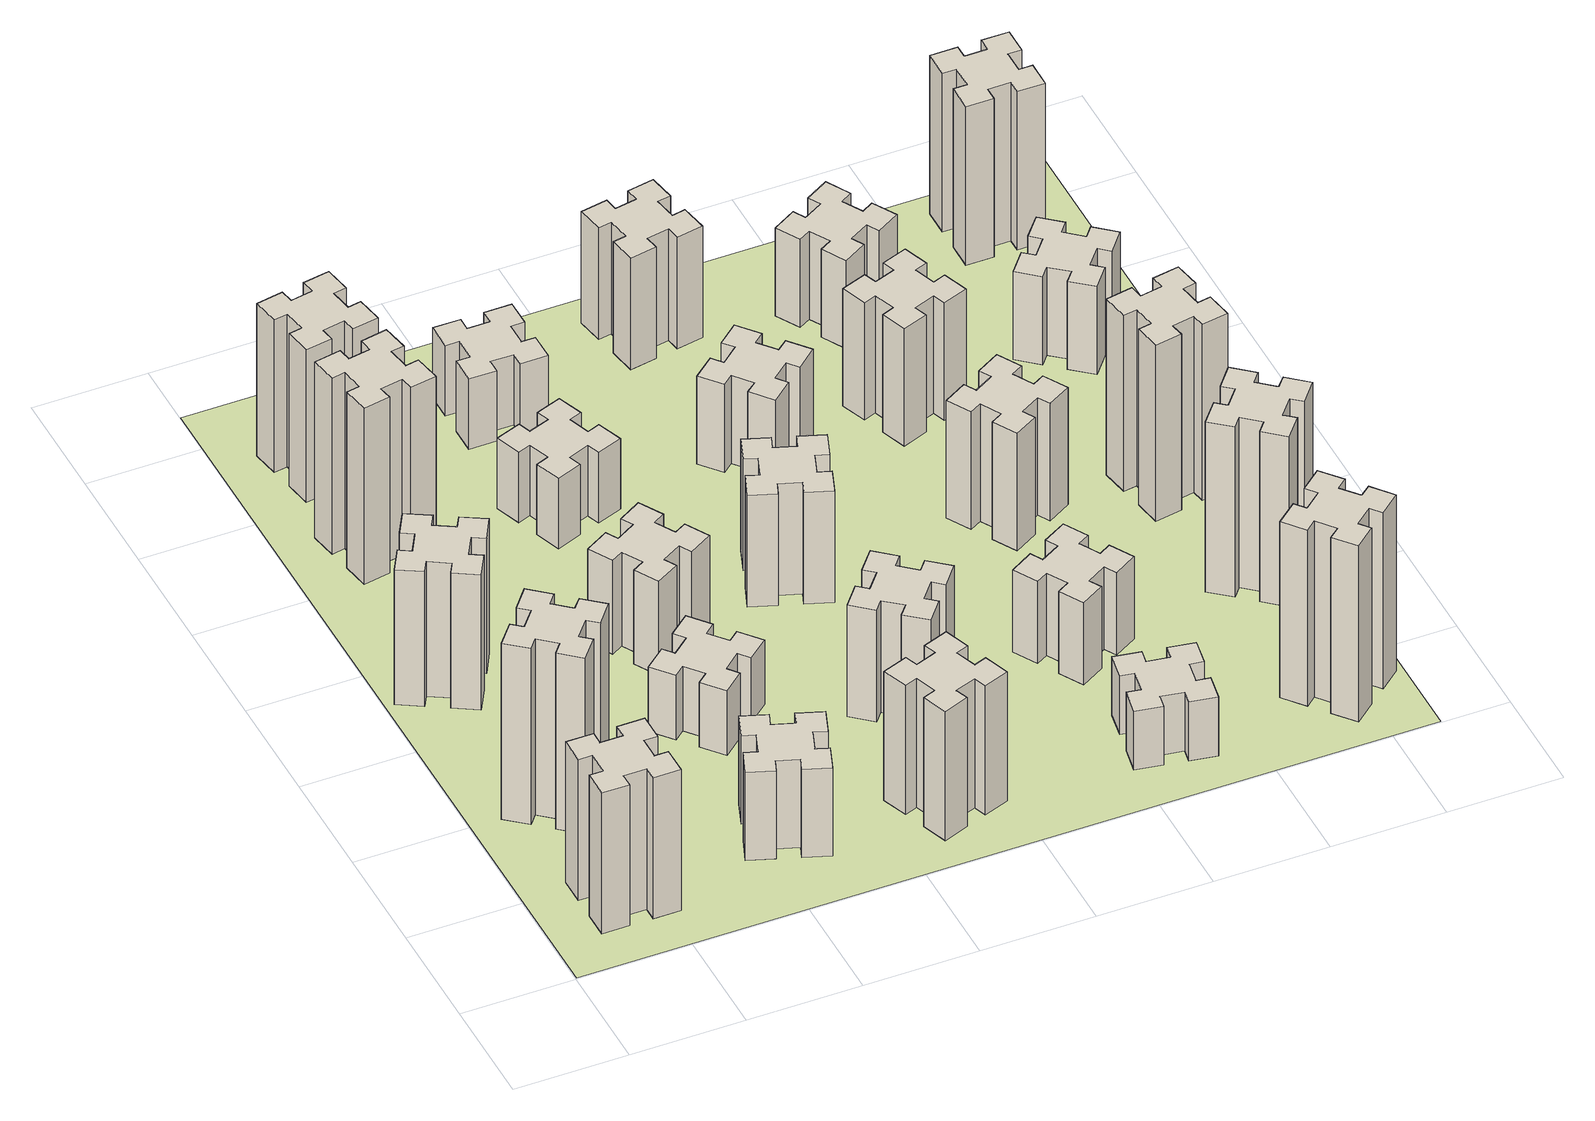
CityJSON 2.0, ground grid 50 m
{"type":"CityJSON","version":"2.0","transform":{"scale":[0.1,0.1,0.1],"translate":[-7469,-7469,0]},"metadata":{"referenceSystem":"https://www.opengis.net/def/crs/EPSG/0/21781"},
"CityObjects":{
"building1":{"type":"Building","attributes":{"class":"1000","function":"1000","usage":"1000","yearOfConstruction":2016,"roofType":"1000","measuredHeight":72,"storeysAboveGround":30,"storeysBelowGround":0},"geometry":[{"type":"Solid","lod":"1","boundaries":[[[[0,1,2,3,4,5,6,7,8,9,10,11,12,13,14,15,16,17,18,19]],[[17,16,20,21]],[[16,15,22,20]],[[15,14,23,22]],[[14,13,24,23]],[[13,12,25,24]],[[12,11,26,25]],[[11,10,27,26]],[[10,9,28,27]],[[9,8,29,28]],[[8,7,30,29]],[[7,6,31,30]],[[6,5,32,31]],[[5,4,33,32]],[[4,3,34,33]],[[3,2,35,34]],[[2,1,36,35]],[[1,0,37,36]],[[0,19,38,37]],[[19,18,39,38]],[[18,17,21,39]],[[24,25,26,27,28,29,30,31,32,33,34,35,36,37,38,39,21,20,22,23]]]]}]},
"building2":{"type":"Building","attributes":{"class":"1000","function":"1000","usage":"1000","yearOfConstruction":2016,"roofType":"1000","measuredHeight":90,"storeysAboveGround":30,"storeysBelowGround":0},"geometry":[{"type":"Solid","lod":"1","boundaries":[[[[40,41,42,43,44,45,46,47,48,49,50,51,52,53,54,55,56,57,58,59]],[[57,56,60,61]],[[56,55,62,60]],[[55,54,63,62]],[[54,53,64,63]],[[53,52,65,64]],[[52,51,66,65]],[[51,50,67,66]],[[50,49,68,67]],[[49,48,69,68]],[[48,47,70,69]],[[47,46,71,70]],[[46,45,72,71]],[[45,44,73,72]],[[44,43,74,73]],[[43,42,75,74]],[[42,41,76,75]],[[41,40,77,76]],[[40,59,78,77]],[[59,58,79,78]],[[58,57,61,79]],[[64,65,66,67,68,69,70,71,72,73,74,75,76,77,78,79,61,60,62,63]]]]}]},
"building3":{"type":"Building","attributes":{"class":"1000","function":"1000","usage":"1000","yearOfConstruction":2016,"roofType":"1000","measuredHeight":69,"storeysAboveGround":30,"storeysBelowGround":0},"geometry":[{"type":"Solid","lod":"1","boundaries":[[[[80,81,82,83,84,85,86,87,88,89,90,91,92,93,94,95,96,97,98,99]],[[97,96,100,101]],[[96,95,102,100]],[[95,94,103,102]],[[94,93,104,103]],[[93,92,105,104]],[[92,91,106,105]],[[91,90,107,106]],[[90,89,108,107]],[[89,88,109,108]],[[88,87,110,109]],[[87,86,111,110]],[[86,85,112,111]],[[85,84,113,112]],[[84,83,114,113]],[[83,82,115,114]],[[82,81,116,115]],[[81,80,117,116]],[[80,99,118,117]],[[99,98,119,118]],[[98,97,101,119]],[[104,105,106,107,108,109,110,111,112,113,114,115,116,117,118,119,101,100,102,103]]]]}]},
"building4":{"type":"Building","attributes":{"class":"1000","function":"1000","usage":"1000","yearOfConstruction":2016,"roofType":"1000","measuredHeight":90,"storeysAboveGround":30,"storeysBelowGround":0},"geometry":[{"type":"Solid","lod":"1","boundaries":[[[[120,121,122,123,124,125,126,127,128,129,130,131,132,133,134,135,136,137,138,139]],[[137,136,140,141]],[[136,135,142,140]],[[135,134,143,142]],[[134,133,144,143]],[[133,132,145,144]],[[132,131,146,145]],[[131,130,147,146]],[[130,129,148,147]],[[129,128,149,148]],[[128,127,150,149]],[[127,126,151,150]],[[126,125,152,151]],[[125,124,153,152]],[[124,123,154,153]],[[123,122,155,154]],[[122,121,156,155]],[[121,120,157,156]],[[120,139,158,157]],[[139,138,159,158]],[[138,137,141,159]],[[144,145,146,147,148,149,150,151,152,153,154,155,156,157,158,159,141,140,142,143]]]]}]},
"building5":{"type":"Building","attributes":{"class":"1000","function":"1000","usage":"1000","yearOfConstruction":2016,"roofType":"1000","measuredHeight":45,"storeysAboveGround":30,"storeysBelowGround":0},"geometry":[{"type":"Solid","lod":"1","boundaries":[[[[160,161,162,163,164,165,166,167,168,169,170,171,172,173,174,175,176,177,178,179]],[[177,176,180,181]],[[176,175,182,180]],[[175,174,183,182]],[[174,173,184,183]],[[173,172,185,184]],[[172,171,186,185]],[[171,170,187,186]],[[170,169,188,187]],[[169,168,189,188]],[[168,167,190,189]],[[167,166,191,190]],[[166,165,192,191]],[[165,164,193,192]],[[164,163,194,193]],[[163,162,195,194]],[[162,161,196,195]],[[161,160,197,196]],[[160,179,198,197]],[[179,178,199,198]],[[178,177,181,199]],[[184,185,186,187,188,189,190,191,192,193,194,195,196,197,198,199,181,180,182,183]]]]}]},
"building6":{"type":"Building","attributes":{"class":"1000","function":"1000","usage":"1000","yearOfConstruction":2016,"roofType":"1000","measuredHeight":78,"storeysAboveGround":30,"storeysBelowGround":0},"geometry":[{"type":"Solid","lod":"1","boundaries":[[[[200,201,202,203,204,205,206,207,208,209,210,211,212,213,214,215,216,217,218,219]],[[217,216,220,221]],[[216,215,222,220]],[[215,214,223,222]],[[214,213,224,223]],[[213,212,225,224]],[[212,211,226,225]],[[211,210,227,226]],[[210,209,228,227]],[[209,208,229,228]],[[208,207,230,229]],[[207,206,231,230]],[[206,205,232,231]],[[205,204,233,232]],[[204,203,234,233]],[[203,202,235,234]],[[202,201,236,235]],[[201,200,237,236]],[[200,219,238,237]],[[219,218,239,238]],[[218,217,221,239]],[[224,225,226,227,228,229,230,231,232,233,234,235,236,237,238,239,221,220,222,223]]]]}]},
"building7":{"type":"Building","attributes":{"class":"1000","function":"1000","usage":"1000","yearOfConstruction":2016,"roofType":"1000","measuredHeight":33,"storeysAboveGround":30,"storeysBelowGround":0},"geometry":[{"type":"Solid","lod":"1","boundaries":[[[[240,241,242,243,244,245,246,247,248,249,250,251,252,253,254,255,256,257,258,259]],[[257,256,260,261]],[[256,255,262,260]],[[255,254,263,262]],[[254,253,264,263]],[[253,252,265,264]],[[252,251,266,265]],[[251,250,267,266]],[[250,249,268,267]],[[249,248,269,268]],[[248,247,270,269]],[[247,246,271,270]],[[246,245,272,271]],[[245,244,273,272]],[[244,243,274,273]],[[243,242,275,274]],[[242,241,276,275]],[[241,240,277,276]],[[240,259,278,277]],[[259,258,279,278]],[[258,257,261,279]],[[264,265,266,267,268,269,270,271,272,273,274,275,276,277,278,279,261,260,262,263]]]]}]},
"building8":{"type":"Building","attributes":{"class":"1000","function":"1000","usage":"1000","yearOfConstruction":2016,"roofType":"1000","measuredHeight":48,"storeysAboveGround":30,"storeysBelowGround":0},"geometry":[{"type":"Solid","lod":"1","boundaries":[[[[280,281,282,283,284,285,286,287,288,289,290,291,292,293,294,295,296,297,298,299]],[[297,296,300,301]],[[296,295,302,300]],[[295,294,303,302]],[[294,293,304,303]],[[293,292,305,304]],[[292,291,306,305]],[[291,290,307,306]],[[290,289,308,307]],[[289,288,309,308]],[[288,287,310,309]],[[287,286,311,310]],[[286,285,312,311]],[[285,284,313,312]],[[284,283,314,313]],[[283,282,315,314]],[[282,281,316,315]],[[281,280,317,316]],[[280,299,318,317]],[[299,298,319,318]],[[298,297,301,319]],[[304,305,306,307,308,309,310,311,312,313,314,315,316,317,318,319,301,300,302,303]]]]}]},
"building9":{"type":"Building","attributes":{"class":"1000","function":"1000","usage":"1000","yearOfConstruction":2016,"roofType":"1000","measuredHeight":66,"storeysAboveGround":30,"storeysBelowGround":0},"geometry":[{"type":"Solid","lod":"1","boundaries":[[[[320,321,322,323,324,325,326,327,328,329,330,331,332,333,334,335,336,337,338,339]],[[337,336,340,341]],[[336,335,342,340]],[[335,334,343,342]],[[334,333,344,343]],[[333,332,345,344]],[[332,331,346,345]],[[331,330,347,346]],[[330,329,348,347]],[[329,328,349,348]],[[328,327,350,349]],[[327,326,351,350]],[[326,325,352,351]],[[325,324,353,352]],[[324,323,354,353]],[[323,322,355,354]],[[322,321,356,355]],[[321,320,357,356]],[[320,339,358,357]],[[339,338,359,358]],[[338,337,341,359]],[[344,345,346,347,348,349,350,351,352,353,354,355,356,357,358,359,341,340,342,343]]]]}]},
"building10":{"type":"Building","attributes":{"class":"1000","function":"1000","usage":"1000","yearOfConstruction":2016,"roofType":"1000","measuredHeight":36,"storeysAboveGround":30,"storeysBelowGround":0},"geometry":[{"type":"Solid","lod":"1","boundaries":[[[[360,361,362,363,364,365,366,367,368,369,370,371,372,373,374,375,376,377,378,379]],[[377,376,380,381]],[[376,375,382,380]],[[375,374,383,382]],[[374,373,384,383]],[[373,372,385,384]],[[372,371,386,385]],[[371,370,387,386]],[[370,369,388,387]],[[369,368,389,388]],[[368,367,390,389]],[[367,366,391,390]],[[366,365,392,391]],[[365,364,393,392]],[[364,363,394,393]],[[363,362,395,394]],[[362,361,396,395]],[[361,360,397,396]],[[360,379,398,397]],[[379,378,399,398]],[[378,377,381,399]],[[384,385,386,387,388,389,390,391,392,393,394,395,396,397,398,399,381,380,382,383]]]]}]},
"building11":{"type":"Building","attributes":{"class":"1000","function":"1000","usage":"1000","yearOfConstruction":2016,"roofType":"1000","measuredHeight":36,"storeysAboveGround":30,"storeysBelowGround":0},"geometry":[{"type":"Solid","lod":"1","boundaries":[[[[400,401,402,403,404,405,406,407,408,409,410,411,412,413,414,415,416,417,418,419]],[[417,416,420,421]],[[416,415,422,420]],[[415,414,423,422]],[[414,413,424,423]],[[413,412,425,424]],[[412,411,426,425]],[[411,410,427,426]],[[410,409,428,427]],[[409,408,429,428]],[[408,407,430,429]],[[407,406,431,430]],[[406,405,432,431]],[[405,404,433,432]],[[404,403,434,433]],[[403,402,435,434]],[[402,401,436,435]],[[401,400,437,436]],[[400,419,438,437]],[[419,418,439,438]],[[418,417,421,439]],[[424,425,426,427,428,429,430,431,432,433,434,435,436,437,438,439,421,420,422,423]]]]}]},
"building12":{"type":"Building","attributes":{"class":"1000","function":"1000","usage":"1000","yearOfConstruction":2016,"roofType":"1000","measuredHeight":57,"storeysAboveGround":30,"storeysBelowGround":0},"geometry":[{"type":"Solid","lod":"1","boundaries":[[[[440,441,442,443,444,445,446,447,448,449,450,451,452,453,454,455,456,457,458,459]],[[457,456,460,461]],[[456,455,462,460]],[[455,454,463,462]],[[454,453,464,463]],[[453,452,465,464]],[[452,451,466,465]],[[451,450,467,466]],[[450,449,468,467]],[[449,448,469,468]],[[448,447,470,469]],[[447,446,471,470]],[[446,445,472,471]],[[445,444,473,472]],[[444,443,474,473]],[[443,442,475,474]],[[442,441,476,475]],[[441,440,477,476]],[[440,459,478,477]],[[459,458,479,478]],[[458,457,461,479]],[[464,465,466,467,468,469,470,471,472,473,474,475,476,477,478,479,461,460,462,463]]]]}]},
"building13":{"type":"Building","attributes":{"class":"1000","function":"1000","usage":"1000","yearOfConstruction":2016,"roofType":"1000","measuredHeight":57,"storeysAboveGround":30,"storeysBelowGround":0},"geometry":[{"type":"Solid","lod":"1","boundaries":[[[[480,481,482,483,484,485,486,487,488,489,490,491,492,493,494,495,496,497,498,499]],[[497,496,500,501]],[[496,495,502,500]],[[495,494,503,502]],[[494,493,504,503]],[[493,492,505,504]],[[492,491,506,505]],[[491,490,507,506]],[[490,489,508,507]],[[489,488,509,508]],[[488,487,510,509]],[[487,486,511,510]],[[486,485,512,511]],[[485,484,513,512]],[[484,483,514,513]],[[483,482,515,514]],[[482,481,516,515]],[[481,480,517,516]],[[480,499,518,517]],[[499,498,519,518]],[[498,497,501,519]],[[504,505,506,507,508,509,510,511,512,513,514,515,516,517,518,519,501,500,502,503]]]]}]},
"building14":{"type":"Building","attributes":{"class":"1000","function":"1000","usage":"1000","yearOfConstruction":2016,"roofType":"1000","measuredHeight":45,"storeysAboveGround":30,"storeysBelowGround":0},"geometry":[{"type":"Solid","lod":"1","boundaries":[[[[520,521,522,523,524,525,526,527,528,529,530,531,532,533,534,535,536,537,538,539]],[[537,536,540,541]],[[536,535,542,540]],[[535,534,543,542]],[[534,533,544,543]],[[533,532,545,544]],[[532,531,546,545]],[[531,530,547,546]],[[530,529,548,547]],[[529,528,549,548]],[[528,527,550,549]],[[527,526,551,550]],[[526,525,552,551]],[[525,524,553,552]],[[524,523,554,553]],[[523,522,555,554]],[[522,521,556,555]],[[521,520,557,556]],[[520,539,558,557]],[[539,538,559,558]],[[538,537,541,559]],[[544,545,546,547,548,549,550,551,552,553,554,555,556,557,558,559,541,540,542,543]]]]}]},
"building15":{"type":"Building","attributes":{"class":"1000","function":"1000","usage":"1000","yearOfConstruction":2016,"roofType":"1000","measuredHeight":30,"storeysAboveGround":30,"storeysBelowGround":0},"geometry":[{"type":"Solid","lod":"1","boundaries":[[[[560,561,562,563,564,565,566,567,568,569,570,571,572,573,574,575,576,577,578,579]],[[577,576,580,581]],[[576,575,582,580]],[[575,574,583,582]],[[574,573,584,583]],[[573,572,585,584]],[[572,571,586,585]],[[571,570,587,586]],[[570,569,588,587]],[[569,568,589,588]],[[568,567,590,589]],[[567,566,591,590]],[[566,565,592,591]],[[565,564,593,592]],[[564,563,594,593]],[[563,562,595,594]],[[562,561,596,595]],[[561,560,597,596]],[[560,579,598,597]],[[579,578,599,598]],[[578,577,581,599]],[[584,585,586,587,588,589,590,591,592,593,594,595,596,597,598,599,581,580,582,583]]]]}]},
"building16":{"type":"Building","attributes":{"class":"1000","function":"1000","usage":"1000","yearOfConstruction":2016,"roofType":"1000","measuredHeight":57,"storeysAboveGround":30,"storeysBelowGround":0},"geometry":[{"type":"Solid","lod":"1","boundaries":[[[[600,601,602,603,604,605,606,607,608,609,610,611,612,613,614,615,616,617,618,619]],[[617,616,620,621]],[[616,615,622,620]],[[615,614,623,622]],[[614,613,624,623]],[[613,612,625,624]],[[612,611,626,625]],[[611,610,627,626]],[[610,609,628,627]],[[609,608,629,628]],[[608,607,630,629]],[[607,606,631,630]],[[606,605,632,631]],[[605,604,633,632]],[[604,603,634,633]],[[603,602,635,634]],[[602,601,636,635]],[[601,600,637,636]],[[600,619,638,637]],[[619,618,639,638]],[[618,617,621,639]],[[624,625,626,627,628,629,630,631,632,633,634,635,636,637,638,639,621,620,622,623]]]]}]},
"building17":{"type":"Building","attributes":{"class":"1000","function":"1000","usage":"1000","yearOfConstruction":2016,"roofType":"1000","measuredHeight":42,"storeysAboveGround":30,"storeysBelowGround":0},"geometry":[{"type":"Solid","lod":"1","boundaries":[[[[640,641,642,643,644,645,646,647,648,649,650,651,652,653,654,655,656,657,658,659]],[[657,656,660,661]],[[656,655,662,660]],[[655,654,663,662]],[[654,653,664,663]],[[653,652,665,664]],[[652,651,666,665]],[[651,650,667,666]],[[650,649,668,667]],[[649,648,669,668]],[[648,647,670,669]],[[647,646,671,670]],[[646,645,672,671]],[[645,644,673,672]],[[644,643,674,673]],[[643,642,675,674]],[[642,641,676,675]],[[641,640,677,676]],[[640,659,678,677]],[[659,658,679,678]],[[658,657,661,679]],[[664,665,666,667,668,669,670,671,672,673,674,675,676,677,678,679,661,660,662,663]]]]}]},
"building18":{"type":"Building","attributes":{"class":"1000","function":"1000","usage":"1000","yearOfConstruction":2016,"roofType":"1000","measuredHeight":60,"storeysAboveGround":30,"storeysBelowGround":0},"geometry":[{"type":"Solid","lod":"1","boundaries":[[[[680,681,682,683,684,685,686,687,688,689,690,691,692,693,694,695,696,697,698,699]],[[697,696,700,701]],[[696,695,702,700]],[[695,694,703,702]],[[694,693,704,703]],[[693,692,705,704]],[[692,691,706,705]],[[691,690,707,706]],[[690,689,708,707]],[[689,688,709,708]],[[688,687,710,709]],[[687,686,711,710]],[[686,685,712,711]],[[685,684,713,712]],[[684,683,714,713]],[[683,682,715,714]],[[682,681,716,715]],[[681,680,717,716]],[[680,699,718,717]],[[699,698,719,718]],[[698,697,701,719]],[[704,705,706,707,708,709,710,711,712,713,714,715,716,717,718,719,701,700,702,703]]]]}]},
"building19":{"type":"Building","attributes":{"class":"1000","function":"1000","usage":"1000","yearOfConstruction":2016,"roofType":"1000","measuredHeight":60,"storeysAboveGround":30,"storeysBelowGround":0},"geometry":[{"type":"Solid","lod":"1","boundaries":[[[[720,721,722,723,724,725,726,727,728,729,730,731,732,733,734,735,736,737,738,739]],[[737,736,740,741]],[[736,735,742,740]],[[735,734,743,742]],[[734,733,744,743]],[[733,732,745,744]],[[732,731,746,745]],[[731,730,747,746]],[[730,729,748,747]],[[729,728,749,748]],[[728,727,750,749]],[[727,726,751,750]],[[726,725,752,751]],[[725,724,753,752]],[[724,723,754,753]],[[723,722,755,754]],[[722,721,756,755]],[[721,720,757,756]],[[720,739,758,757]],[[739,738,759,758]],[[738,737,741,759]],[[744,745,746,747,748,749,750,751,752,753,754,755,756,757,758,759,741,740,742,743]]]]}]},
"building20":{"type":"Building","attributes":{"class":"1000","function":"1000","usage":"1000","yearOfConstruction":2016,"roofType":"1000","measuredHeight":90,"storeysAboveGround":30,"storeysBelowGround":0},"geometry":[{"type":"Solid","lod":"1","boundaries":[[[[760,761,762,763,764,765,766,767,768,769,770,771,772,773,774,775,776,777,778,779]],[[777,776,780,781]],[[776,775,782,780]],[[775,774,783,782]],[[774,773,784,783]],[[773,772,785,784]],[[772,771,786,785]],[[771,770,787,786]],[[770,769,788,787]],[[769,768,789,788]],[[768,767,790,789]],[[767,766,791,790]],[[766,765,792,791]],[[765,764,793,792]],[[764,763,794,793]],[[763,762,795,794]],[[762,761,796,795]],[[761,760,797,796]],[[760,779,798,797]],[[779,778,799,798]],[[778,777,781,799]],[[784,785,786,787,788,789,790,791,792,793,794,795,796,797,798,799,781,780,782,783]]]]}]},
"building21":{"type":"Building","attributes":{"class":"1000","function":"1000","usage":"1000","yearOfConstruction":2016,"roofType":"1000","measuredHeight":45,"storeysAboveGround":30,"storeysBelowGround":0},"geometry":[{"type":"Solid","lod":"1","boundaries":[[[[800,801,802,803,804,805,806,807,808,809,810,811,812,813,814,815,816,817,818,819]],[[817,816,820,821]],[[816,815,822,820]],[[815,814,823,822]],[[814,813,824,823]],[[813,812,825,824]],[[812,811,826,825]],[[811,810,827,826]],[[810,809,828,827]],[[809,808,829,828]],[[808,807,830,829]],[[807,806,831,830]],[[806,805,832,831]],[[805,804,833,832]],[[804,803,834,833]],[[803,802,835,834]],[[802,801,836,835]],[[801,800,837,836]],[[800,819,838,837]],[[819,818,839,838]],[[818,817,821,839]],[[824,825,826,827,828,829,830,831,832,833,834,835,836,837,838,839,821,820,822,823]]]]}]},
"building22":{"type":"Building","attributes":{"class":"1000","function":"1000","usage":"1000","yearOfConstruction":2016,"roofType":"1000","measuredHeight":87,"storeysAboveGround":30,"storeysBelowGround":0},"geometry":[{"type":"Solid","lod":"1","boundaries":[[[[840,841,842,843,844,845,846,847,848,849,850,851,852,853,854,855,856,857,858,859]],[[857,856,860,861]],[[856,855,862,860]],[[855,854,863,862]],[[854,853,864,863]],[[853,852,865,864]],[[852,851,866,865]],[[851,850,867,866]],[[850,849,868,867]],[[849,848,869,868]],[[848,847,870,869]],[[847,846,871,870]],[[846,845,872,871]],[[845,844,873,872]],[[844,843,874,873]],[[843,842,875,874]],[[842,841,876,875]],[[841,840,877,876]],[[840,859,878,877]],[[859,858,879,878]],[[858,857,861,879]],[[864,865,866,867,868,869,870,871,872,873,874,875,876,877,878,879,861,860,862,863]]]]}]},
"building23":{"type":"Building","attributes":{"class":"1000","function":"1000","usage":"1000","yearOfConstruction":2016,"roofType":"1000","measuredHeight":90,"storeysAboveGround":30,"storeysBelowGround":0},"geometry":[{"type":"Solid","lod":"1","boundaries":[[[[880,881,882,883,884,885,886,887,888,889,890,891,892,893,894,895,896,897,898,899]],[[897,896,900,901]],[[896,895,902,900]],[[895,894,903,902]],[[894,893,904,903]],[[893,892,905,904]],[[892,891,906,905]],[[891,890,907,906]],[[890,889,908,907]],[[889,888,909,908]],[[888,887,910,909]],[[887,886,911,910]],[[886,885,912,911]],[[885,884,913,912]],[[884,883,914,913]],[[883,882,915,914]],[[882,881,916,915]],[[881,880,917,916]],[[880,899,918,917]],[[899,898,919,918]],[[898,897,901,919]],[[904,905,906,907,908,909,910,911,912,913,914,915,916,917,918,919,901,900,902,903]]]]}]},
"building24":{"type":"Building","attributes":{"class":"1000","function":"1000","usage":"1000","yearOfConstruction":2016,"roofType":"1000","measuredHeight":45,"storeysAboveGround":30,"storeysBelowGround":0},"geometry":[{"type":"Solid","lod":"1","boundaries":[[[[920,921,922,923,924,925,926,927,928,929,930,931,932,933,934,935,936,937,938,939]],[[937,936,940,941]],[[936,935,942,940]],[[935,934,943,942]],[[934,933,944,943]],[[933,932,945,944]],[[932,931,946,945]],[[931,930,947,946]],[[930,929,948,947]],[[929,928,949,948]],[[928,927,950,949]],[[927,926,951,950]],[[926,925,952,951]],[[925,924,953,952]],[[924,923,954,953]],[[923,922,955,954]],[[922,921,956,955]],[[921,920,957,956]],[[920,939,958,957]],[[939,938,959,958]],[[938,937,941,959]],[[944,945,946,947,948,949,950,951,952,953,954,955,956,957,958,959,941,940,942,943]]]]}]},
"building25":{"type":"Building","attributes":{"class":"1000","function":"1000","usage":"1000","yearOfConstruction":2016,"roofType":"1000","measuredHeight":81,"storeysAboveGround":30,"storeysBelowGround":0},"geometry":[{"type":"Solid","lod":"1","boundaries":[[[[960,961,962,963,964,965,966,967,968,969,970,971,972,973,974,975,976,977,978,979]],[[977,976,980,981]],[[976,975,982,980]],[[975,974,983,982]],[[974,973,984,983]],[[973,972,985,984]],[[972,971,986,985]],[[971,970,987,986]],[[970,969,988,987]],[[969,968,989,988]],[[968,967,990,989]],[[967,966,991,990]],[[966,965,992,991]],[[965,964,993,992]],[[964,963,994,993]],[[963,962,995,994]],[[962,961,996,995]],[[961,960,997,996]],[[960,979,998,997]],[[979,978,999,998]],[[978,977,981,999]],[[984,985,986,987,988,989,990,991,992,993,994,995,996,997,998,999,981,980,982,983]]]]}]},
"landuse1":{"type":"LandUse","attributes":{"name":"plot1","function":"1010"},"geometry":[{"type":"MultiSurface","lod":"1","boundaries":[[[1000,1001,1002,1003]]]}]}
},
"vertices":[
[325,265,0],[425,265,0],[425,205,0],[545,205,0],[545,325,0],[485,325,0],[485,425,0],[545,425,0],[545,545,0],[425,545,0],[425,485,0],[325,485,0],[325,545,0],[205,545,0],[205,425,0],[265,425,0],[265,325,0],[205,325,0],[205,205,0],[325,205,0],[265,325,720],[205,325,720],[265,425,720],[205,425,720],[205,545,720],[325,545,720],[325,485,720],[425,485,720],[425,545,720],[545,545,720],[545,425,720],[485,425,720],[485,325,720],[545,325,720],[545,205,720],[425,205,720],[425,265,720],[325,265,720],[325,205,720],[205,205,720],
[484,1067,0],[408,1132,0],[446,1178,0],[354,1255,0],[277,1163,0],[323,1124,0],[259,1048,0],[213,1086,0],[136,994,0],[228,917,0],[266,963,0],[343,899,0],[304,853,0],[396,776,0],[473,868,0],[427,906,0],[492,983,0],[538,944,0],[615,1036,0],[523,1113,0],[492,983,900],[538,944,900],[427,906,900],[473,868,900],[396,776,900],[304,853,900],[343,899,900],[266,963,900],[228,917,900],[136,994,900],[213,1086,900],[259,1048,900],[323,1124,900],[277,1163,900],[354,1255,900],[446,1178,900],[408,1132,900],[484,1067,900],[523,1113,900],[615,1036,900],
[374,1926,0],[287,1976,0],[317,2028,0],[213,2088,0],[153,1984,0],[205,1954,0],[155,1867,0],[103,1897,0],[43,1793,0],[147,1733,0],[177,1785,0],[264,1735,0],[234,1683,0],[338,1623,0],[398,1727,0],[346,1757,0],[396,1844,0],[448,1814,0],[508,1918,0],[404,1978,0],[396,1844,690],[448,1814,690],[346,1757,690],[398,1727,690],[338,1623,690],[234,1683,690],[264,1735,690],[177,1785,690],[147,1733,690],[43,1793,690],[103,1897,690],[155,1867,690],[205,1954,690],[153,1984,690],[213,2088,690],[317,2028,690],[287,1976,690],[374,1926,690],[404,1978,690],[508,1918,690],
[405,2812,0],[307,2795,0],[297,2854,0],[178,2833,0],[199,2715,0],[258,2725,0],[276,2627,0],[217,2617,0],[237,2498,0],[356,2519,0],[345,2578,0],[444,2596,0],[454,2537,0],[572,2557,0],[551,2676,0],[492,2665,0],[475,2764,0],[534,2774,0],[513,2892,0],[395,2871,0],[475,2764,900],[534,2774,900],[492,2665,900],[551,2676,900],[572,2557,900],[454,2537,900],[444,2596,900],[345,2578,900],[356,2519,900],[237,2498,900],[217,2617,900],[276,2627,900],[258,2725,900],[199,2715,900],[178,2833,900],[297,2854,900],[307,2795,900],[405,2812,900],[395,2871,900],[513,2892,900],
[1202,391,0],[1236,485,0],[1292,464,0],[1333,577,0],[1220,618,0],[1200,562,0],[1106,596,0],[1127,652,0],[1014,693,0],[973,580,0],[1029,560,0],[995,466,0],[939,487,0],[897,374,0],[1010,333,0],[1031,389,0],[1125,355,0],[1104,299,0],[1217,257,0],[1258,370,0],[1125,355,450],[1104,299,450],[1031,389,450],[1010,333,450],[897,374,450],[939,487,450],[995,466,450],[1029,560,450],[973,580,450],[1014,693,450],[1127,652,450],[1106,596,450],[1200,562,450],[1220,618,450],[1333,577,450],[1292,464,450],[1236,485,450],[1202,391,450],[1258,370,450],[1217,257,450],
[492,3205,0],[475,3304,0],[534,3314,0],[513,3432,0],[395,3411,0],[405,3352,0],[307,3335,0],[297,3394,0],[178,3373,0],[199,3255,0],[258,3265,0],[276,3167,0],[217,3157,0],[237,3038,0],[356,3059,0],[345,3118,0],[444,3136,0],[454,3077,0],[572,3097,0],[551,3216,0],[444,3136,780],[454,3077,780],[345,3118,780],[356,3059,780],[237,3038,780],[217,3157,780],[276,3167,780],[258,3265,780],[199,3255,780],[178,3373,780],[297,3394,780],[307,3335,780],[405,3352,780],[395,3411,780],[513,3432,780],[534,3314,780],[475,3304,780],[492,3205,780],[551,3216,780],[572,3097,780],
[1083,1332,0],[1006,1267,0],[968,1313,0],[876,1236,0],[953,1144,0],[999,1183,0],[1063,1106,0],[1017,1068,0],[1094,976,0],[1186,1053,0],[1148,1099,0],[1224,1163,0],[1263,1117,0],[1355,1194,0],[1278,1286,0],[1232,1248,0],[1167,1324,0],[1213,1363,0],[1136,1455,0],[1044,1378,0],[1167,1324,330],[1213,1363,330],[1232,1248,330],[1278,1286,330],[1355,1194,330],[1263,1117,330],[1224,1163,330],[1148,1099,330],[1186,1053,330],[1094,976,330],[1017,1068,330],[1063,1106,330],[999,1183,330],[953,1144,330],[876,1236,330],[968,1313,330],[1006,1267,330],[1083,1332,330],[1044,1378,330],[1136,1455,330],
[995,1744,0],[1045,1657,0],[993,1627,0],[1053,1523,0],[1157,1583,0],[1127,1635,0],[1214,1685,0],[1244,1633,0],[1348,1693,0],[1288,1797,0],[1236,1767,0],[1186,1854,0],[1238,1884,0],[1178,1988,0],[1074,1928,0],[1104,1876,0],[1017,1826,0],[987,1878,0],[883,1818,0],[943,1714,0],[1017,1826,480],[987,1878,480],[1104,1876,480],[1074,1928,480],[1178,1988,480],[1238,1884,480],[1186,1854,480],[1236,1767,480],[1288,1797,480],[1348,1693,480],[1244,1633,480],[1214,1685,480],[1127,1635,480],[1157,1583,480],[1053,1523,480],[993,1627,480],[1045,1657,480],[995,1744,480],[943,1714,480],[883,1818,480],
[1765,496,0],[1671,462,0],[1650,518,0],[1537,477,0],[1579,364,0],[1635,385,0],[1669,291,0],[1613,270,0],[1654,157,0],[1767,199,0],[1746,255,0],[1840,289,0],[1860,233,0],[1973,274,0],[1932,387,0],[1876,366,0],[1842,460,0],[1898,480,0],[1857,593,0],[1744,552,0],[1842,460,660],[1898,480,660],[1876,366,660],[1932,387,660],[1973,274,660],[1860,233,660],[1840,289,660],[1746,255,660],[1767,199,660],[1654,157,660],[1613,270,660],[1669,291,660],[1635,385,660],[1579,364,660],[1537,477,660],[1650,518,660],[1671,462,660],[1765,496,660],[1744,552,660],[1857,593,660],
[1125,2716,0],[1031,2682,0],[1010,2738,0],[897,2697,0],[939,2584,0],[995,2605,0],[1029,2511,0],[973,2490,0],[1014,2377,0],[1127,2419,0],[1106,2475,0],[1200,2509,0],[1220,2453,0],[1333,2494,0],[1292,2607,0],[1236,2586,0],[1202,2680,0],[1258,2700,0],[1217,2813,0],[1104,2772,0],[1202,2680,360],[1258,2700,360],[1236,2586,360],[1292,2607,360],[1333,2494,360],[1220,2453,360],[1200,2509,360],[1106,2475,360],[1127,2419,360],[1014,2377,360],[973,2490,360],[1029,2511,360],[995,2605,360],[939,2584,360],[897,2697,360],[1010,2738,360],[1031,2682,360],[1125,2716,360],[1104,2772,360],[1217,2813,360],
[1225,3185,0],[1225,3285,0],[1285,3285,0],[1285,3405,0],[1165,3405,0],[1165,3345,0],[1065,3345,0],[1065,3405,0],[945,3405,0],[945,3285,0],[1005,3285,0],[1005,3185,0],[945,3185,0],[945,3065,0],[1065,3065,0],[1065,3125,0],[1165,3125,0],[1165,3065,0],[1285,3065,0],[1285,3185,0],[1165,3125,360],[1165,3065,360],[1065,3125,360],[1065,3065,360],[945,3065,360],[945,3185,360],[1005,3185,360],[1005,3285,360],[945,3285,360],[945,3405,360],[1065,3405,360],[1065,3345,360],[1165,3345,360],[1165,3405,360],[1285,3405,360],[1285,3285,360],[1225,3285,360],[1225,3185,360],[1285,3185,360],[1285,3065,360],
[1803,1124,0],[1739,1048,0],[1693,1086,0],[1616,994,0],[1708,917,0],[1746,963,0],[1823,899,0],[1784,853,0],[1876,776,0],[1953,868,0],[1907,906,0],[1972,983,0],[2018,944,0],[2095,1036,0],[2003,1113,0],[1964,1067,0],[1888,1132,0],[1926,1178,0],[1834,1255,0],[1757,1163,0],[1888,1132,570],[1926,1178,570],[1964,1067,570],[2003,1113,570],[2095,1036,570],[2018,944,570],[1972,983,570],[1907,906,570],[1953,868,570],[1876,776,570],[1784,853,570],[1823,899,570],[1746,963,570],[1708,917,570],[1616,994,570],[1693,1086,570],[1739,1048,570],[1803,1124,570],[1757,1163,570],[1834,1255,570],
[1842,1771,0],[1876,1865,0],[1932,1844,0],[1973,1957,0],[1860,1998,0],[1840,1942,0],[1746,1976,0],[1767,2032,0],[1654,2073,0],[1613,1960,0],[1669,1940,0],[1635,1846,0],[1579,1867,0],[1537,1754,0],[1650,1713,0],[1671,1769,0],[1765,1735,0],[1744,1679,0],[1857,1637,0],[1898,1750,0],[1765,1735,570],[1744,1679,570],[1671,1769,570],[1650,1713,570],[1537,1754,570],[1579,1867,570],[1635,1846,570],[1669,1940,570],[1613,1960,570],[1654,2073,570],[1767,2032,570],[1746,1976,570],[1840,1942,570],[1860,1998,570],[1973,1957,570],[1932,1844,570],[1876,1865,570],[1842,1771,570],[1898,1750,570],[1857,1637,570],
[1988,2479,0],[2064,2543,0],[2103,2497,0],[2195,2574,0],[2118,2666,0],[2072,2628,0],[2007,2704,0],[2053,2743,0],[1976,2835,0],[1884,2758,0],[1923,2712,0],[1846,2647,0],[1808,2693,0],[1716,2616,0],[1793,2524,0],[1839,2563,0],[1903,2486,0],[1857,2448,0],[1934,2356,0],[2026,2433,0],[1903,2486,450],[1857,2448,450],[1839,2563,450],[1793,2524,450],[1716,2616,450],[1808,2693,450],[1846,2647,450],[1923,2712,450],[1884,2758,450],[1976,2835,450],[2053,2743,450],[2007,2704,450],[2072,2628,450],[2118,2666,450],[2195,2574,450],[2103,2497,450],[2064,2543,450],[1988,2479,450],[2026,2433,450],[1934,2356,450],
[2596,444,0],[2578,345,0],[2519,356,0],[2498,237,0],[2617,217,0],[2627,276,0],[2725,258,0],[2715,199,0],[2833,178,0],[2854,297,0],[2795,307,0],[2812,405,0],[2871,395,0],[2892,513,0],[2774,534,0],[2764,475,0],[2665,492,0],[2676,551,0],[2557,572,0],[2537,454,0],[2665,492,300],[2676,551,300],[2764,475,300],[2774,534,300],[2892,513,300],[2871,395,300],[2812,405,300],[2795,307,300],[2854,297,300],[2833,178,300],[2715,199,300],[2725,258,300],[2627,276,300],[2617,217,300],[2498,237,300],[2519,356,300],[2578,345,300],[2596,444,300],[2537,454,300],[2557,572,300],
[1738,3465,0],[1756,3367,0],[1697,3357,0],[1717,3238,0],[1836,3259,0],[1825,3318,0],[1924,3336,0],[1934,3277,0],[2052,3297,0],[2031,3416,0],[1972,3405,0],[1955,3504,0],[2014,3514,0],[1993,3632,0],[1875,3611,0],[1885,3552,0],[1787,3535,0],[1777,3594,0],[1658,3573,0],[1679,3455,0],[1787,3535,570],[1777,3594,570],[1885,3552,570],[1875,3611,570],[1993,3632,570],[2014,3514,570],[1955,3504,570],[1972,3405,570],[2031,3416,570],[2052,3297,570],[1934,3277,570],[1924,3336,570],[1825,3318,570],[1836,3259,570],[1717,3238,570],[1697,3357,570],[1756,3367,570],[1738,3465,570],[1679,3455,570],[1658,3573,570],
[2716,1027,0],[2666,1114,0],[2718,1144,0],[2658,1248,0],[2554,1188,0],[2584,1136,0],[2497,1086,0],[2467,1138,0],[2363,1078,0],[2423,974,0],[2475,1004,0],[2525,917,0],[2473,887,0],[2533,783,0],[2637,843,0],[2607,895,0],[2694,945,0],[2724,893,0],[2828,953,0],[2768,1057,0],[2694,945,420],[2724,893,420],[2607,895,420],[2637,843,420],[2533,783,420],[2473,887,420],[2525,917,420],[2475,1004,420],[2423,974,420],[2363,1078,420],[2467,1138,420],[2497,1086,420],[2584,1136,420],[2554,1188,420],[2658,1248,420],[2718,1144,420],[2666,1114,420],[2716,1027,420],[2768,1057,420],[2828,953,420],
[2816,1867,0],[2766,1954,0],[2818,1984,0],[2758,2088,0],[2654,2028,0],[2684,1976,0],[2597,1926,0],[2567,1978,0],[2463,1918,0],[2523,1814,0],[2575,1844,0],[2625,1757,0],[2573,1727,0],[2633,1623,0],[2737,1683,0],[2707,1735,0],[2794,1785,0],[2824,1733,0],[2928,1793,0],[2868,1897,0],[2794,1785,600],[2824,1733,600],[2707,1735,600],[2737,1683,600],[2633,1623,600],[2573,1727,600],[2625,1757,600],[2575,1844,600],[2523,1814,600],[2463,1918,600],[2567,1978,600],[2597,1926,600],[2684,1976,600],[2654,2028,600],[2758,2088,600],[2818,1984,600],[2766,1954,600],[2816,1867,600],[2868,1897,600],[2928,1793,600],
[2586,2475,0],[2680,2509,0],[2700,2453,0],[2813,2494,0],[2772,2607,0],[2716,2586,0],[2682,2680,0],[2738,2700,0],[2697,2813,0],[2584,2772,0],[2605,2716,0],[2511,2682,0],[2490,2738,0],[2377,2697,0],[2419,2584,0],[2475,2605,0],[2509,2511,0],[2453,2490,0],[2494,2377,0],[2607,2419,0],[2509,2511,600],[2453,2490,600],[2475,2605,600],[2419,2584,600],[2377,2697,600],[2490,2738,600],[2511,2682,600],[2605,2716,600],[2584,2772,600],[2697,2813,600],[2738,2700,600],[2682,2680,600],[2716,2586,600],[2772,2607,600],[2813,2494,600],[2700,2453,600],[2680,2509,600],[2586,2475,600],[2607,2419,600],[2494,2377,600],
[3468,259,0],[3544,323,0],[3583,277,0],[3675,354,0],[3598,446,0],[3552,408,0],[3487,484,0],[3533,523,0],[3456,615,0],[3364,538,0],[3403,492,0],[3326,427,0],[3288,473,0],[3196,396,0],[3273,304,0],[3319,343,0],[3383,266,0],[3337,228,0],[3414,136,0],[3506,213,0],[3383,266,900],[3337,228,900],[3319,343,900],[3273,304,900],[3196,396,900],[3288,473,900],[3326,427,900],[3403,492,900],[3364,538,900],[3456,615,900],[3533,523,900],[3487,484,900],[3552,408,900],[3598,446,900],[3675,354,900],[3583,277,900],[3544,323,900],[3468,259,900],[3506,213,900],[3414,136,900],
[2716,3247,0],[2666,3334,0],[2718,3364,0],[2658,3468,0],[2554,3408,0],[2584,3356,0],[2497,3306,0],[2467,3358,0],[2363,3298,0],[2423,3194,0],[2475,3224,0],[2525,3137,0],[2473,3107,0],[2533,3003,0],[2637,3063,0],[2607,3115,0],[2694,3165,0],[2724,3113,0],[2828,3173,0],[2768,3277,0],[2694,3165,450],[2724,3113,450],[2607,3115,450],[2637,3063,450],[2533,3003,450],[2473,3107,450],[2525,3137,450],[2475,3224,450],[2423,3194,450],[2363,3298,450],[2467,3358,450],[2497,3306,450],[2584,3356,450],[2554,3408,450],[2658,3468,450],[2718,3364,450],[2666,3334,450],[2716,3247,450],[2768,3277,450],[2828,3173,450],
[3487,1006,0],[3552,1083,0],[3598,1044,0],[3675,1136,0],[3583,1213,0],[3544,1167,0],[3468,1232,0],[3506,1278,0],[3414,1355,0],[3337,1263,0],[3383,1224,0],[3319,1148,0],[3273,1186,0],[3196,1094,0],[3288,1017,0],[3326,1063,0],[3403,999,0],[3364,953,0],[3456,876,0],[3533,968,0],[3403,999,870],[3364,953,870],[3326,1063,870],[3288,1017,870],[3196,1094,870],[3273,1186,870],[3319,1148,870],[3383,1224,870],[3337,1263,870],[3414,1355,870],[3506,1278,870],[3468,1232,870],[3544,1167,870],[3583,1213,870],[3675,1136,870],[3598,1044,870],[3552,1083,870],[3487,1006,870],[3533,968,870],[3456,876,870],
[3365,1872,0],[3267,1855,0],[3257,1914,0],[3138,1893,0],[3159,1775,0],[3218,1785,0],[3236,1687,0],[3177,1677,0],[3197,1558,0],[3316,1579,0],[3305,1638,0],[3404,1656,0],[3414,1597,0],[3532,1617,0],[3511,1736,0],[3452,1725,0],[3435,1824,0],[3494,1834,0],[3473,1952,0],[3355,1931,0],[3435,1824,900],[3494,1834,900],[3452,1725,900],[3511,1736,900],[3532,1617,900],[3414,1597,900],[3404,1656,900],[3305,1638,900],[3316,1579,900],[3197,1558,900],[3177,1677,900],[3236,1687,900],[3218,1785,900],[3159,1775,900],[3138,1893,900],[3257,1914,900],[3267,1855,900],[3365,1872,900],[3355,1931,900],[3473,1952,900],
[3444,2747,0],[3368,2812,0],[3406,2858,0],[3314,2935,0],[3237,2843,0],[3283,2804,0],[3219,2728,0],[3173,2766,0],[3096,2674,0],[3188,2597,0],[3226,2643,0],[3303,2579,0],[3264,2533,0],[3356,2456,0],[3433,2548,0],[3387,2586,0],[3452,2663,0],[3498,2624,0],[3575,2716,0],[3483,2793,0],[3452,2663,450],[3498,2624,450],[3387,2586,450],[3433,2548,450],[3356,2456,450],[3264,2533,450],[3303,2579,450],[3226,2643,450],[3188,2597,450],[3096,2674,450],[3173,2766,450],[3219,2728,450],[3283,2804,450],[3237,2843,450],[3314,2935,450],[3406,2858,450],[3368,2812,450],[3444,2747,450],[3483,2793,450],[3575,2716,450],
[3285,3325,0],[3385,3325,0],[3385,3265,0],[3505,3265,0],[3505,3385,0],[3445,3385,0],[3445,3485,0],[3505,3485,0],[3505,3605,0],[3385,3605,0],[3385,3545,0],[3285,3545,0],[3285,3605,0],[3165,3605,0],[3165,3485,0],[3225,3485,0],[3225,3385,0],[3165,3385,0],[3165,3265,0],[3285,3265,0],[3225,3385,810],[3165,3385,810],[3225,3485,810],[3165,3485,810],[3165,3605,810],[3285,3605,810],[3285,3545,810],[3385,3545,810],[3385,3605,810],[3505,3605,810],[3505,3485,810],[3445,3485,810],[3445,3385,810],[3505,3385,810],[3505,3265,810],[3385,3265,810],[3385,3325,810],[3285,3325,810],[3285,3265,810],[3165,3265,810],
[5,3705,0],[3705,3705,0],[3705,5,0],[5,5,0]
]}
